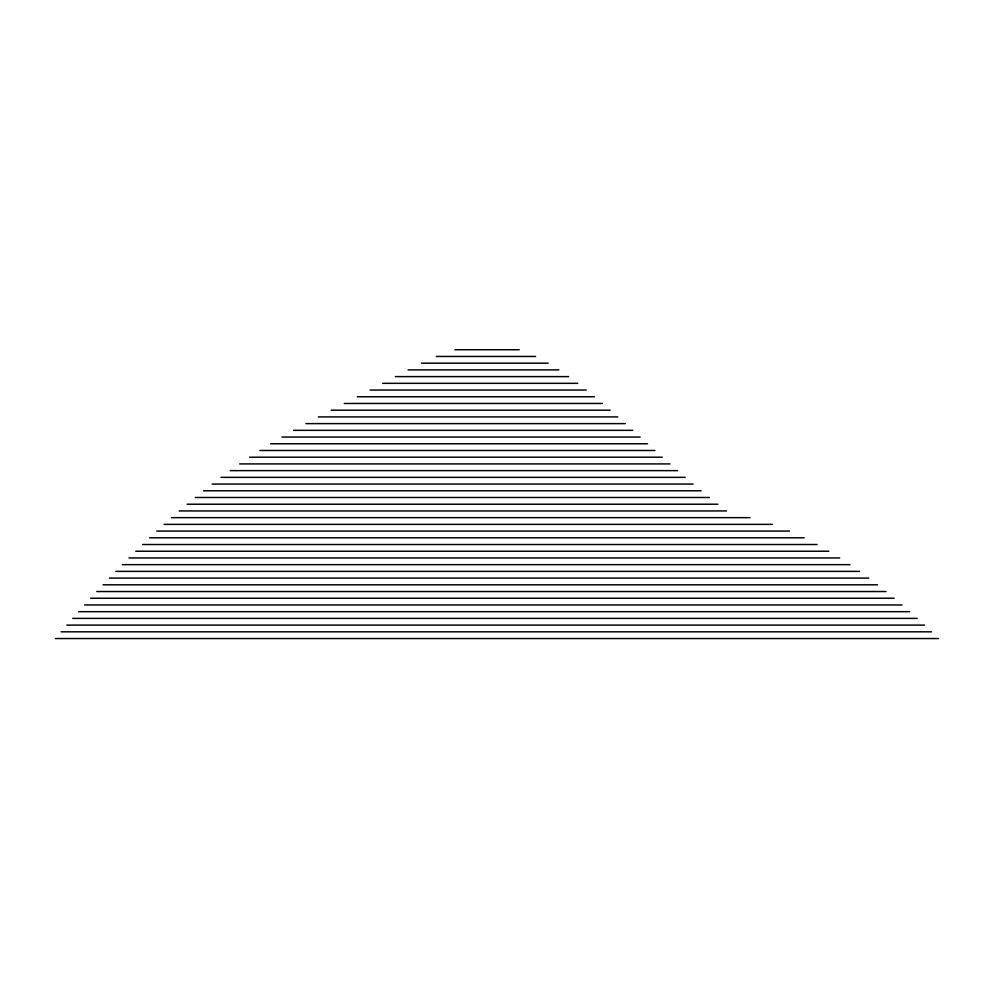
<?xml version="1.0" encoding="UTF-8"?>
<svg xmlns="http://www.w3.org/2000/svg" width="995" height="995" viewBox="0 0 995 995"><rect width="100%" height="100%" fill="white"/><g stroke="black" fill="none" stroke-linecap="round" stroke-linejoin="round"><path stroke-width="1.49" d="M454.827 349.742L519.216 349.742M436.295 356.459L535.571 356.459M421.47 363.175L548.121 363.175M408.049 369.891L558.891 369.891M395.326 376.607L568.655 376.607M382.714 383.324L577.672 383.324M370.078 390.04L586.242 390.04M357.255 396.756L594.463 396.756M344.258 403.472L602.41 403.472M331.223 410.189L610.171 410.189M318.338 416.905L617.746 416.905M305.863 423.621L625.283 423.621M293.587 430.337L632.708 430.337M281.896 437.054L640.121 437.054M270.652 443.77L647.534 443.77M259.869 450.486L654.946 450.486M249.583 457.202L662.26 457.202M239.683 463.919L669.933 463.919M230.255 470.635L677.583 470.635M221.002 477.351L685.232 477.351M212.109 484.067L693.105 484.067M203.552 490.784L701.214 490.784M195.281 497.5L709.373 497.5M187.172 504.216L717.818 504.216M179.262 510.933L726.549 510.933M171.575 517.649L750.056 517.649M164.088 524.365L772.406 524.365M156.787 531.081L789.582 531.081M149.636 537.797L804.147 537.797M142.608 544.514L817.069 544.514M135.718 551.23L828.823 551.23M128.952 557.946L839.718 557.946M122.31 564.662L849.929 564.662M115.781 571.379L859.58 571.379M109.363 578.095L868.772 578.095M103.032 584.811L877.565 584.811M96.801 591.528L886.01 591.528M90.657 598.244L894.169 598.244M84.6 604.96L902.067 604.96M78.617 611.676L909.729 611.676M72.71 618.392L917.179 618.392M66.876 625.109L924.442 625.109M61.105 631.825L931.531 631.825M55.397 638.541L938.459 638.541"/></g></svg>
